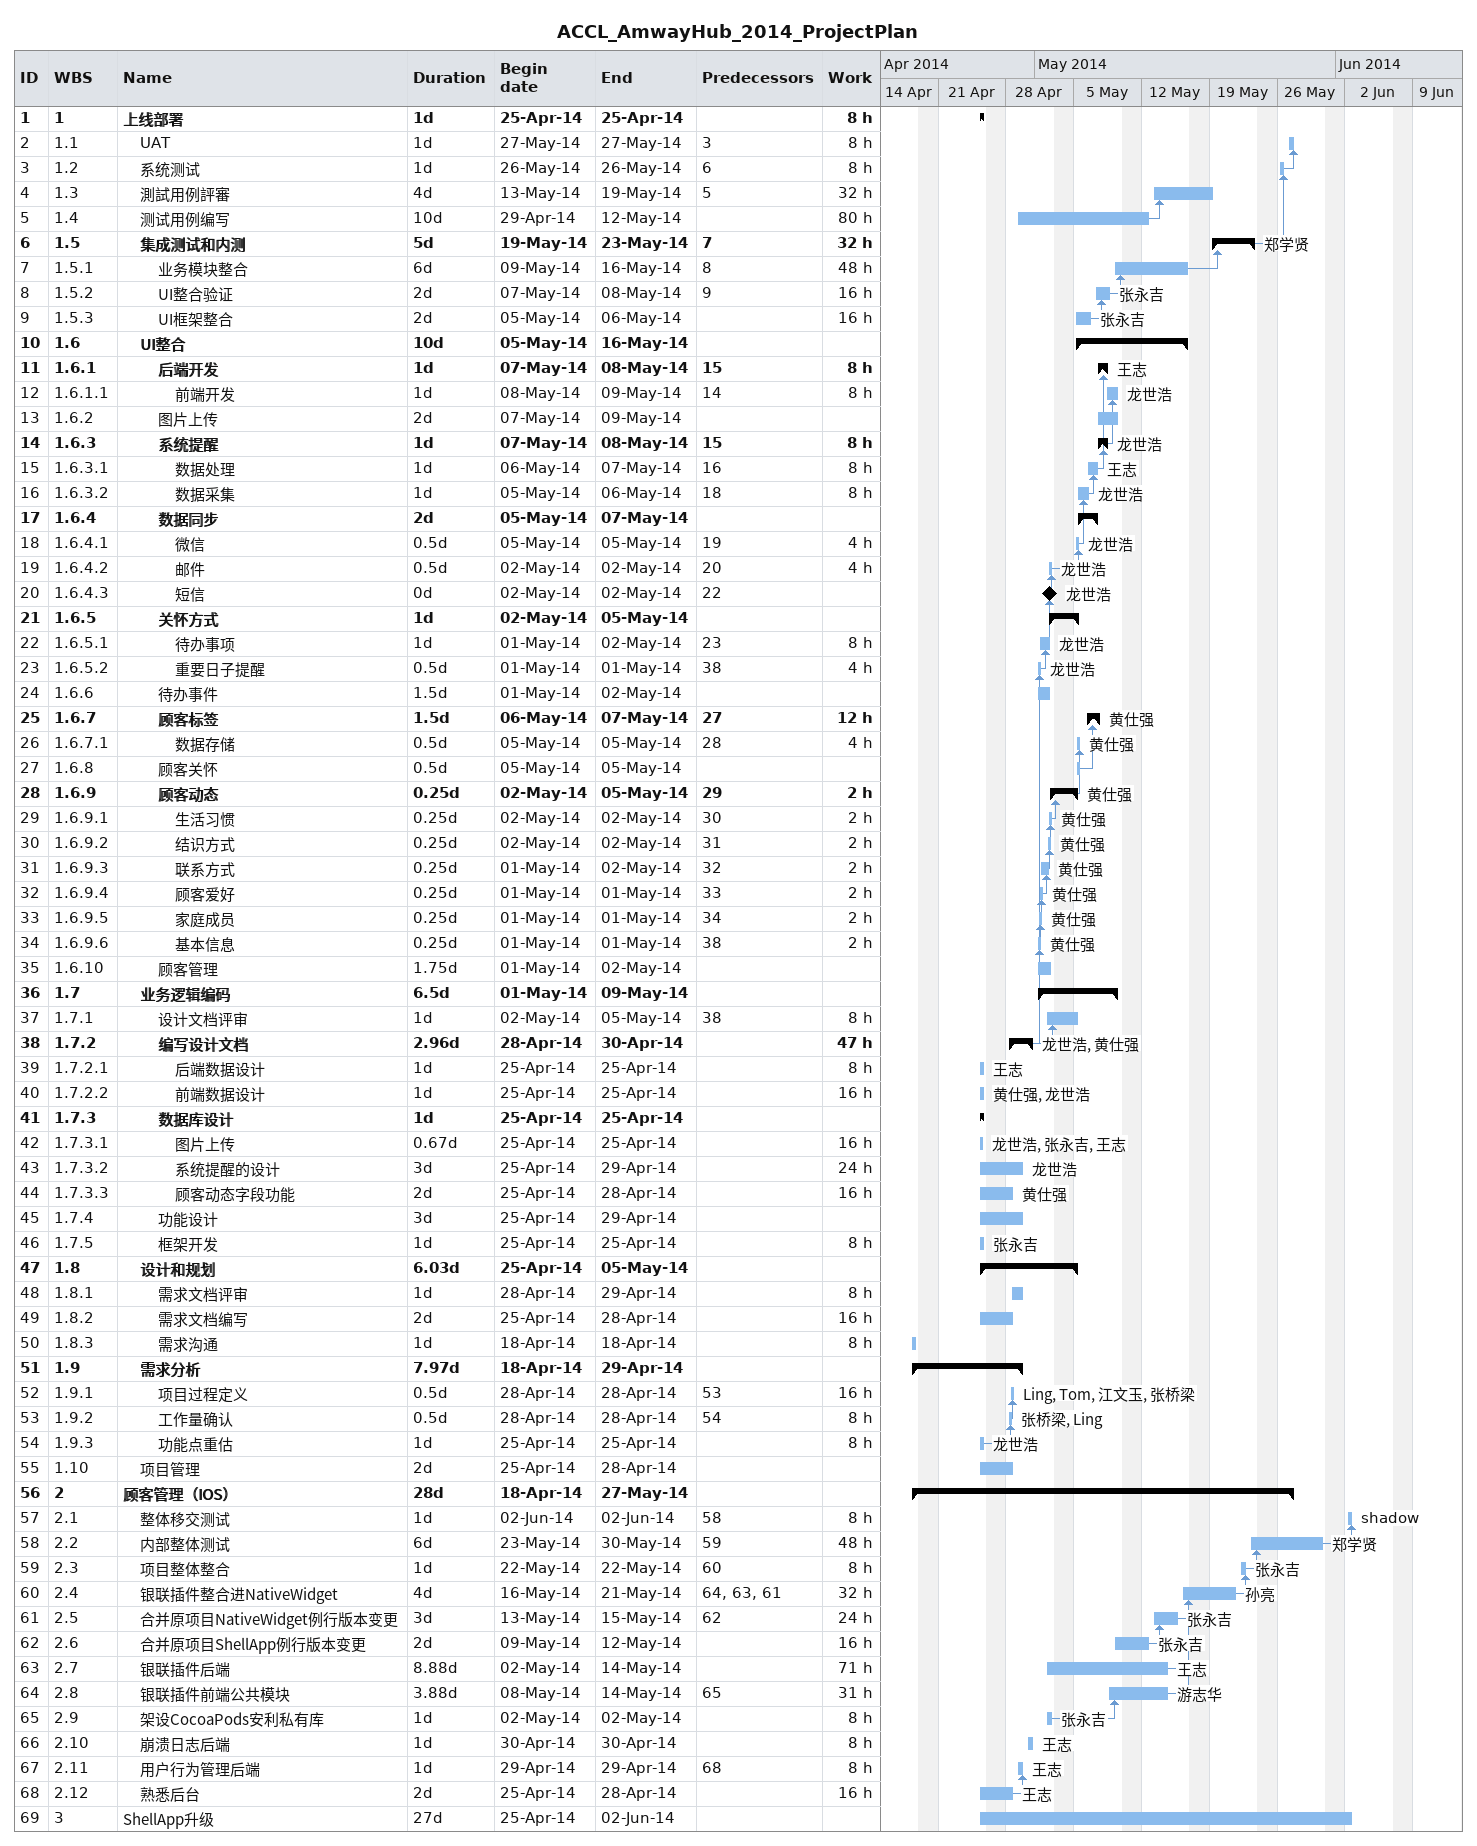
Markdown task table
ACCL_AmwayHub_2014_ProjectPlan

| ID | WBS | Task | Duration | Start | Finish | Predecessors | Resources | Work (h) |
|---|---|---|---|---|---|---|---|---|
| 1 | 1 | **上线部署** | 1d | 2014-04-25 | 2014-04-25 |  |  | 8 |
| 2 | 1.1 | UAT | 1d | 2014-05-27 | 2014-05-27 | 3 |  | 8 |
| 3 | 1.2 | 系统测试 | 1d | 2014-05-26 | 2014-05-26 | 6 |  | 8 |
| 4 | 1.3 | 測試用例評審 | 4d | 2014-05-13 | 2014-05-19 | 5 |  | 32 |
| 5 | 1.4 | 测试用例编写 | 10d | 2014-04-29 | 2014-05-12 |  |  | 80 |
| 6 | 1.5 | **集成测试和内测** | 5d | 2014-05-19 | 2014-05-23 | 7 | 郑学贤 | 32 |
| 7 | 1.5.1 | 业务模块整合 | 6d | 2014-05-09 | 2014-05-16 | 8 |  | 48 |
| 8 | 1.5.2 | UI整合验证 | 2d | 2014-05-07 | 2014-05-08 | 9 | 张永吉 | 16 |
| 9 | 1.5.3 | UI框架整合 | 2d | 2014-05-05 | 2014-05-06 |  | 张永吉 | 16 |
| 10 | 1.6 | **UI整合** | 10d | 2014-05-05 | 2014-05-16 |  |  |  |
| 11 | 1.6.1 | **后端开发** | 1d | 2014-05-07 | 2014-05-08 | 15 | 王志 | 8 |
| 12 | 1.6.1.1 | 前端开发 | 1d | 2014-05-08 | 2014-05-09 | 14 | 龙世浩 | 8 |
| 13 | 1.6.2 | 图片上传 | 2d | 2014-05-07 | 2014-05-09 |  |  |  |
| 14 | 1.6.3 | **系统提醒** | 1d | 2014-05-07 | 2014-05-08 | 15 | 龙世浩 | 8 |
| 15 | 1.6.3.1 | 数据处理 | 1d | 2014-05-06 | 2014-05-07 | 16 | 王志 | 8 |
| 16 | 1.6.3.2 | 数据采集 | 1d | 2014-05-05 | 2014-05-06 | 18 | 龙世浩 | 8 |
| 17 | 1.6.4 | **数据同步** | 2d | 2014-05-05 | 2014-05-07 |  |  |  |
| 18 | 1.6.4.1 | 微信 | 0.5d | 2014-05-05 | 2014-05-05 | 19 | 龙世浩 | 4 |
| 19 | 1.6.4.2 | 邮件 | 0.5d | 2014-05-02 | 2014-05-02 | 20 | 龙世浩 | 4 |
| 20 | 1.6.4.3 | 短信 | 0d | 2014-05-02 | 2014-05-02 | 22 | 龙世浩 |  |
| 21 | 1.6.5 | **关怀方式** | 1d | 2014-05-02 | 2014-05-05 |  |  |  |
| 22 | 1.6.5.1 | 待办事项 | 1d | 2014-05-01 | 2014-05-02 | 23 | 龙世浩 | 8 |
| 23 | 1.6.5.2 | 重要日子提醒 | 0.5d | 2014-05-01 | 2014-05-01 | 38 | 龙世浩 | 4 |
| 24 | 1.6.6 | 待办事件 | 1.5d | 2014-05-01 | 2014-05-02 |  |  |  |
| 25 | 1.6.7 | **顾客标签** | 1.5d | 2014-05-06 | 2014-05-07 | 27 | 黄仕强 | 12 |
| 26 | 1.6.7.1 | 数据存储 | 0.5d | 2014-05-05 | 2014-05-05 | 28 | 黄仕强 | 4 |
| 27 | 1.6.8 | 顾客关怀 | 0.5d | 2014-05-05 | 2014-05-05 |  |  |  |
| 28 | 1.6.9 | **顾客动态** | 0.25d | 2014-05-02 | 2014-05-05 | 29 | 黄仕强 | 2 |
| 29 | 1.6.9.1 | 生活习惯 | 0.25d | 2014-05-02 | 2014-05-02 | 30 | 黄仕强 | 2 |
| 30 | 1.6.9.2 | 结识方式 | 0.25d | 2014-05-02 | 2014-05-02 | 31 | 黄仕强 | 2 |
| 31 | 1.6.9.3 | 联系方式 | 0.25d | 2014-05-01 | 2014-05-02 | 32 | 黄仕强 | 2 |
| 32 | 1.6.9.4 | 顾客爱好 | 0.25d | 2014-05-01 | 2014-05-01 | 33 | 黄仕强 | 2 |
| 33 | 1.6.9.5 | 家庭成员 | 0.25d | 2014-05-01 | 2014-05-01 | 34 | 黄仕强 | 2 |
| 34 | 1.6.9.6 | 基本信息 | 0.25d | 2014-05-01 | 2014-05-01 | 38 | 黄仕强 | 2 |
| 35 | 1.6.10 | 顾客管理 | 1.75d | 2014-05-01 | 2014-05-02 |  |  |  |
| 36 | 1.7 | **业务逻辑编码** | 6.5d | 2014-05-01 | 2014-05-09 |  |  |  |
| 37 | 1.7.1 | 设计文档评审 | 1d | 2014-05-02 | 2014-05-05 | 38 |  | 8 |
| 38 | 1.7.2 | **编写设计文档** | 2.96d | 2014-04-28 | 2014-04-30 |  | 龙世浩, 黄仕强 | 47 |
| 39 | 1.7.2.1 | 后端数据设计 | 1d | 2014-04-25 | 2014-04-25 |  | 王志 | 8 |
| 40 | 1.7.2.2 | 前端数据设计 | 1d | 2014-04-25 | 2014-04-25 |  | 黄仕强, 龙世浩 | 16 |
| 41 | 1.7.3 | **数据库设计** | 1d | 2014-04-25 | 2014-04-25 |  |  |  |
| 42 | 1.7.3.1 | 图片上传 | 0.67d | 2014-04-25 | 2014-04-25 |  | 龙世浩, 张永吉, 王志 | 16 |
| 43 | 1.7.3.2 | 系统提醒的设计 | 3d | 2014-04-25 | 2014-04-29 |  | 龙世浩 | 24 |
| 44 | 1.7.3.3 | 顾客动态字段功能 | 2d | 2014-04-25 | 2014-04-28 |  | 黄仕强 | 16 |
| 45 | 1.7.4 | 功能设计 | 3d | 2014-04-25 | 2014-04-29 |  |  |  |
| 46 | 1.7.5 | 框架开发 | 1d | 2014-04-25 | 2014-04-25 |  | 张永吉 | 8 |
| 47 | 1.8 | **设计和规划** | 6.03d | 2014-04-25 | 2014-05-05 |  |  |  |
| 48 | 1.8.1 | 需求文档评审 | 1d | 2014-04-28 | 2014-04-29 |  |  | 8 |
| 49 | 1.8.2 | 需求文档编写 | 2d | 2014-04-25 | 2014-04-28 |  |  | 16 |
| 50 | 1.8.3 | 需求沟通 | 1d | 2014-04-18 | 2014-04-18 |  |  | 8 |
| 51 | 1.9 | **需求分析** | 7.97d | 2014-04-18 | 2014-04-29 |  |  |  |
| 52 | 1.9.1 | 项目过程定义 | 0.5d | 2014-04-28 | 2014-04-28 | 53 | Ling, Tom, 江文玉, 张桥梁 | 16 |
| 53 | 1.9.2 | 工作量确认 | 0.5d | 2014-04-28 | 2014-04-28 | 54 | 张桥梁, Ling | 8 |
| 54 | 1.9.3 | 功能点重估 | 1d | 2014-04-25 | 2014-04-25 |  | 龙世浩 | 8 |
| 55 | 1.10 | 项目管理 | 2d | 2014-04-25 | 2014-04-28 |  |  |  |
| 56 | 2 | **顾客管理（IOS）** | 28d | 2014-04-18 | 2014-05-27 |  |  |  |
| 57 | 2.1 | 整体移交测试 | 1d | 2014-06-02 | 2014-06-02 | 58 | shadow | 8 |
| 58 | 2.2 | 内部整体测试 | 6d | 2014-05-23 | 2014-05-30 | 59 | 郑学贤 | 48 |
| 59 | 2.3 | 项目整体整合 | 1d | 2014-05-22 | 2014-05-22 | 60 | 张永吉 | 8 |
| 60 | 2.4 | 银联插件整合进NativeWidget | 4d | 2014-05-16 | 2014-05-21 | 64, 63, 61 | 孙亮 | 32 |
| 61 | 2.5 | 合并原项目NativeWidget例行版本变更 | 3d | 2014-05-13 | 2014-05-15 | 62 | 张永吉 | 24 |
| 62 | 2.6 | 合并原项目ShellApp例行版本变更 | 2d | 2014-05-09 | 2014-05-12 |  | 张永吉 | 16 |
| 63 | 2.7 | 银联插件后端 | 8.88d | 2014-05-02 | 2014-05-14 |  | 王志 | 71 |
| 64 | 2.8 | 银联插件前端公共模块 | 3.88d | 2014-05-08 | 2014-05-14 | 65 | 游志华 | 31 |
| 65 | 2.9 | 架设CocoaPods安利私有库 | 1d | 2014-05-02 | 2014-05-02 |  | 张永吉 | 8 |
| 66 | 2.10 | 崩溃日志后端 | 1d | 2014-04-30 | 2014-04-30 |  | 王志 | 8 |
| 67 | 2.11 | 用户行为管理后端 | 1d | 2014-04-29 | 2014-04-29 | 68 | 王志 | 8 |
| 68 | 2.12 | 熟悉后台 | 2d | 2014-04-25 | 2014-04-28 |  | 王志 | 16 |
| 69 | 3 | ShellApp升级 | 27d | 2014-04-25 | 2014-06-02 |  |  |  |
